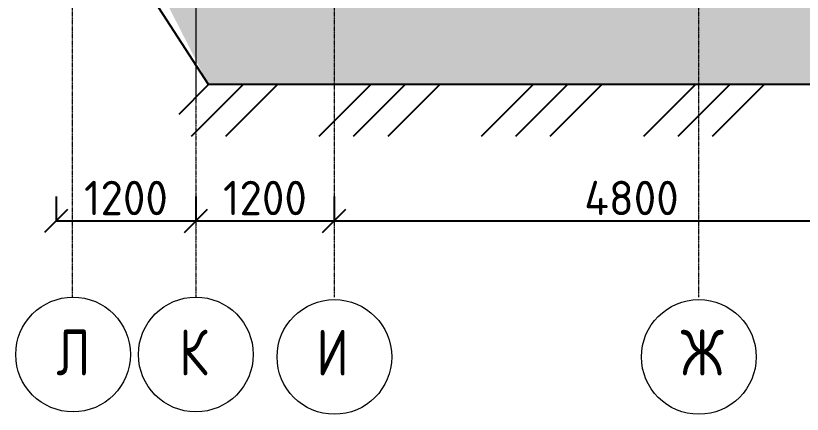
# Model space of a CAD drawing. Header units: inches. Extents: x -2431 to 214825, y 3 to 92804.
# Drawn here: x 155468 to 162324, y 5406 to 8881 of the extents above; entities that cross this region are included whole.
import ezdxf

# ---------------------------------------------------------------- set-up
doc = ezdxf.new("R2010")
doc.units = ezdxf.units.IN
doc.header["$MEASUREMENT"] = 0
doc.linetypes.add('Линия сетки', pattern=[22.225, 12.7, -3.175, 3.175, -3.175])
for name, color, linetype, lineweight in [('A-ANNO-DIMS', 250, 'Continuous', 9), ('S-GRID', 250, 'Continuous', 9), ('S-GRID-IDEN', 250, 'Continuous', 9)]:
    doc.layers.add(name, color=color, linetype=linetype, lineweight=lineweight)
doc.styles.add('GOST-2.304_Type-B', font='GOST_Common.ttf')
doc.dimstyles.new('ГОСТ', dxfattribs={"dimtxt": 300, "dimasz": 200, "dimexe": 0.18, "dimexo": 0.0625, "dimgap": 50, "dimtad": 1, "dimtoh": 1, "dimdec": 0, "dimzin": 0, "dimdsep": 46, "dimtxsty": 'GOST-2.304_Type-B', "dimblk": 'OBLIQUE', "dimcen": 0.09, "dimadec": 0, "dimazin": 0, "dimtfac": 1, "dimtdec": 0, "dimtofl": 0, "dimtmove": 0, "dimatfit": 3, "dimldrblk": 'NONE', "dimfxl": 1, "dimtolj": 1, "dimtzin": 0, "dimarcsym": 0})

# ---------------------------------------------------------------- blocks, each defined once
blk = doc.blocks.new('Ось сетки - Заголовок сетки - Окружность 5 мм-117399-Сечение 0')
at = {"layer": 'S-GRID-IDEN'}
blk.add_circle((5397, 51238.4), 500, dxfattribs=at)
blk = doc.blocks.new('Ось сетки - Заголовок сетки - Окружность 5 мм-117399-Уровень 3')
at = {"layer": 'S-GRID-IDEN'}
blk.add_circle((0, 0), 5, dxfattribs=at)
blk = doc.blocks.new('_Oblique')
at = {"color": 0, "linetype": 'ByBlock', "lineweight": -2}
blk.add_line((-0.5, -0.5), (0.5, 0.5), dxfattribs=at)
blk = doc.blocks.new('*D324')
at = {"layer": 'A-ANNO-DIMS', "color": 0, "lineweight": -2, "transparency": 16777216}
for p, q in [((155819.7, 7304.2), (155819.7, 7091.9)), ((157038.2, 7304.2), (157038.2, 7091.9)), ((155819.7, 7092.1), (157038.2, 7092.1))]:
    blk.add_line(p, q, dxfattribs=at)
at = {"layer": 'Defpoints', "color": 0, "transparency": 16777216}
for p in [(155819.7, 7304.2), (157038.2, 7304.2), (157038.2, 7092.1)]:
    blk.add_point(p, dxfattribs=at)
at = {"layer": 'A-ANNO-DIMS', "color": 0, "lineweight": -2, "transparency": 16777216, "xscale": 200, "yscale": 200, "zscale": 200, "rotation": 180}
blk.add_blockref('_Oblique', (155819.7, 7092.1), dxfattribs=at)
at = {"layer": 'A-ANNO-DIMS', "color": 0, "lineweight": -2, "transparency": 16777216, "xscale": 200, "yscale": 200, "zscale": 200}
blk.add_blockref('_Oblique', (157038.2, 7092.1), dxfattribs=at)
at = {"layer": 'A-ANNO-DIMS', "color": 0, "transparency": 16777216, "insert": (156429, 7292.1), "char_height": 300, "width": 1211.21, "attachment_point": 5, "style": 'GOST-2.304_Type-B'}
blk.add_mtext('\\A1;1200', dxfattribs=at)
blk = doc.blocks.new('_None')
blk = doc.blocks.new('*D325')
at = {"layer": 'A-ANNO-DIMS', "color": 0, "lineweight": -2, "transparency": 16777216}
for p, q in [((158242.9, 7304.2), (158242.9, 7091.9)), ((163427.4, 7304.2), (163427.4, 7091.9)), ((158242.9, 7092.1), (163427.4, 7092.1))]:
    blk.add_line(p, q, dxfattribs=at)
at = {"layer": 'Defpoints', "color": 0, "transparency": 16777216}
for p in [(158242.9, 7304.2), (163427.4, 7304.2), (163427.4, 7092.1)]:
    blk.add_point(p, dxfattribs=at)
at = {"layer": 'A-ANNO-DIMS', "color": 0, "lineweight": -2, "transparency": 16777216, "xscale": 200, "yscale": 200, "zscale": 200, "rotation": 180}
blk.add_blockref('_Oblique', (158242.9, 7092.1), dxfattribs=at)
at = {"layer": 'A-ANNO-DIMS', "color": 0, "lineweight": -2, "transparency": 16777216, "xscale": 200, "yscale": 200, "zscale": 200}
blk.add_blockref('_Oblique', (163427.4, 7092.1), dxfattribs=at)
at = {"layer": 'A-ANNO-DIMS', "color": 0, "transparency": 16777216, "insert": (160835.2, 7292.1), "char_height": 300, "width": 1211.21, "attachment_point": 5, "style": 'GOST-2.304_Type-B'}
blk.add_mtext('\\A1;4800', dxfattribs=at)
blk = doc.blocks.new('*D326')
at = {"layer": 'A-ANNO-DIMS', "color": 0, "lineweight": -2, "transparency": 16777216}
for p, q in [((157038.2, 7304.2), (157038.2, 7091.9)), ((158242.9, 7304.2), (158242.9, 7091.9)), ((157038.2, 7092.1), (158242.9, 7092.1))]:
    blk.add_line(p, q, dxfattribs=at)
at = {"layer": 'Defpoints', "color": 0, "transparency": 16777216}
for p in [(157038.2, 7304.2), (158242.9, 7304.2), (158242.9, 7092.1)]:
    blk.add_point(p, dxfattribs=at)
at = {"layer": 'A-ANNO-DIMS', "color": 0, "lineweight": -2, "transparency": 16777216, "xscale": 200, "yscale": 200, "zscale": 200, "rotation": 180}
blk.add_blockref('_Oblique', (157038.2, 7092.1), dxfattribs=at)
at = {"layer": 'A-ANNO-DIMS', "color": 0, "lineweight": -2, "transparency": 16777216, "xscale": 200, "yscale": 200, "zscale": 200}
blk.add_blockref('_Oblique', (158242.9, 7092.1), dxfattribs=at)
at = {"layer": 'A-ANNO-DIMS', "color": 0, "transparency": 16777216, "insert": (157640.6, 7292.1), "char_height": 300, "width": 1211.21, "attachment_point": 5, "style": 'GOST-2.304_Type-B'}
blk.add_mtext('\\A1;1200', dxfattribs=at)

msp = doc.modelspace()

# ---------------------------------------------------------------- hatches: boundary and pattern name
h = msp.add_hatch()
h.set_pattern_fill('AR-SAND', color=256, scale=10)
h.set_pattern_definition([(37.5, (-76037, -15602.16), (-16.0003, 489.41324), [0, -386.08, 0, -431.8, 0, -412.75]), (7.5, (-76037, -15602.16), (449.5233, 716.8251), [0, -208.28, 0, -347.98, 0, -133.35]), (327.5, (-76349.4, -15602.16), (790.9924, 1.4372), [0, -127, 0, -457.2, 0, -596.9]), (317.5, (-76349.4, -15602.16), (763.5565, 222.9293), [0, -63.5, 0, -299.72, 0, -342.9])])
h.paths.add_polyline_path([(157988.20952, 11140.74682), (156623.28618, 11140.74682), (156623.28618, 11024.80816), (156448.64159, 11024.80816), (156448.64159, 11051.97839), (155732.88387, 11052.46093), (157145.845, 8283.55503), (175586.45704, 8283.55503), (177554.99837, 11140.74682), (176964.83917, 11140.74682), (176964.90217, 11047.28907), (176249.14445, 11046.80653), (176249.14445, 11019.6363), (176074.49986, 11019.6363), (176074.49986, 11140.74682), (174709.57652, 11140.74682), (174709.57652, 9788.85221), (174859.57652, 9788.85221), (175259.57652, 9680.18222), (175259.57652, 9378.30772), (175418.8203, 9378.30772), (175418.8203, 8980.24121), (173666.65739, 8980.24121), (159009.85379, 8982.13582), (157257.69087, 8982.13582), (157257.69087, 9380.20233), (157450.61001, 9380.20233), (157450.61001, 9520.74959), (157988.20952, 9629.41959)])

# ---------------------------------------------------------------- linework, layer by layer
at = {"linetype": 'Continuous'}
for p, q in [((156892.09397, 8023.31348), (157152.33553, 8283.55503)), ((156892.09397, 8023.31348), (157152.33553, 8283.55503)), ((156999.16623, 7830.38573), (157452.33553, 8283.55503)), ((156999.16623, 7830.38573), (157452.33553, 8283.55503)), ((157299.16623, 7830.38573), (157752.33553, 8283.55503)), ((157299.16623, 7830.38573), (157752.33553, 8283.55503)), ((158113.37979, 7830.38573), (158566.54909, 8283.55503)), ((158113.37979, 7830.38573), (158566.54909, 8283.55503)), ((158413.37979, 7830.38573), (158866.54909, 8283.55503)), ((158413.37979, 7830.38573), (158866.54909, 8283.55503)), ((158713.37979, 7830.38573), (159166.54909, 8283.55503)), ((158713.37979, 7830.38573), (159166.54909, 8283.55503)), ((159527.59336, 7830.38573), (159980.76265, 8283.55503)), ((159527.59336, 7830.38573), (159980.76265, 8283.55503)), ((159827.59336, 7830.38573), (160280.76265, 8283.55503)), ((159827.59336, 7830.38573), (160280.76265, 8283.55503)), ((160127.59336, 7830.38573), (160580.76265, 8283.55503)), ((160127.59336, 7830.38573), (160580.76265, 8283.55503)), ((160941.80692, 7830.38573), (161394.97622, 8283.55503)), ((160941.80692, 7830.38573), (161394.97622, 8283.55503)), ((161241.80692, 7830.38573), (161694.97622, 8283.55503)), ((161241.80692, 7830.38573), (161694.97622, 8283.55503)), ((161541.80692, 7830.38573), (161994.97622, 8283.55503)), ((161541.80692, 7830.38573), (161994.97622, 8283.55503))]:
    msp.add_line(p, q, dxfattribs=at)
msp.add_lwpolyline([(155687.83194, 10540.74682), (157145.845, 8283.55503), (175586.45704, 8283.55503), (177554.99837, 10540.74682)])
msp.add_lwpolyline([(155687.83194, 10540.74682), (157145.845, 8283.55503), (175586.45704, 8283.55503), (177554.99837, 10540.74682)])
at = {"layer": 'S-GRID', "ltscale": 0.03}
msp.add_line((157029.39455, 51640.74682), (157038.20952, 8123.82473), dxfattribs=at)
at = {"layer": 'S-GRID', "linetype": 'Линия сетки', "ltscale": 0.5}
for p, q in [((155961.12516, 42486.74977), (155961.12516, 6427.58106)), ((157038.20952, 42486.79996), (157038.20952, 6427.63125)), ((158242.9, 42486.79996), (158242.9, 6427.63125)), ((161419.17243, 42486.79996), (161419.17243, 6427.63125))]:
    msp.add_line(p, q, dxfattribs=at)

# ---------------------------------------------------------------- block references
at = {"layer": 'S-GRID-IDEN', "xscale": 99.99999999999993, "yscale": 99.99999999999993, "zscale": 99.99999999999993, "rotation": 179.9999999999998}
for p in [(155968.20952, 5927.63125), (157038.20952, 5927.63125)]:
    msp.add_blockref('Ось сетки - Заголовок сетки - Окружность 5 мм-117399-Уровень 3', p, dxfattribs=at)
at = {"layer": 'S-GRID-IDEN'}
for p in [(152849.04387, -45331.91135), (156025.31631, -45331.91135)]:
    msp.add_blockref('Ось сетки - Заголовок сетки - Окружность 5 мм-117399-Сечение 0', p, dxfattribs=at)

# ---------------------------------------------------------------- texts
at = {"layer": 'S-GRID-IDEN', "char_height": 400, "width": 432.91125, "attachment_point": 1, "style": 'GOST-2.304_Type-B'}
for s, insert in [('{\\fГОСТ тип А|b0|i0|c204|p34;Л}', (155823.50513, 6146.36286)), ('{\\fГОСТ тип А|b0|i0|c204|p34;К}', (156893.50513, 6146.36286)), ('{\\fГОСТ тип А|b0|i0|c204|p34;И}', (158088.98276, 6144.50189)), ('{\\fГОСТ тип А|b0|i0|c204|p34;Ж}', (161265.2552, 6144.50189))]:
    msp.add_mtext(s, dxfattribs=dict(at, insert=insert))

# ---------------------------------------------------------------- dimensions: what is measured, and where the dimension line sits
at = {"layer": 'A-ANNO-DIMS'}
for base, p1, p2, text, picture, middle in [((157038.20952, 7092.11179), (155819.72062, 7304.24382), (157038.20952, 7304.24382), '1200', '*D324', (156428.96507, 7292.11179)), ((158242.9, 7092.11179), (157038.20952, 7304.24382), (158242.9, 7304.24382), '1200', '*D326', (157640.55476, 7292.11179)), ((163427.44773, 7092.11179), (158242.9, 7304.24382), (163427.44773, 7304.24382), '4800', '*D325', (160835.17386, 7292.11179))]:
    dim = msp.add_linear_dim(base=base, p1=p1, p2=p2, text=text, dimstyle='ГОСТ', dxfattribs=at)
    dim.commit()
    dim.dimension.update_dxf_attribs({"geometry": picture, "text_midpoint": middle})

doc.saveas('drawing.dxf')
